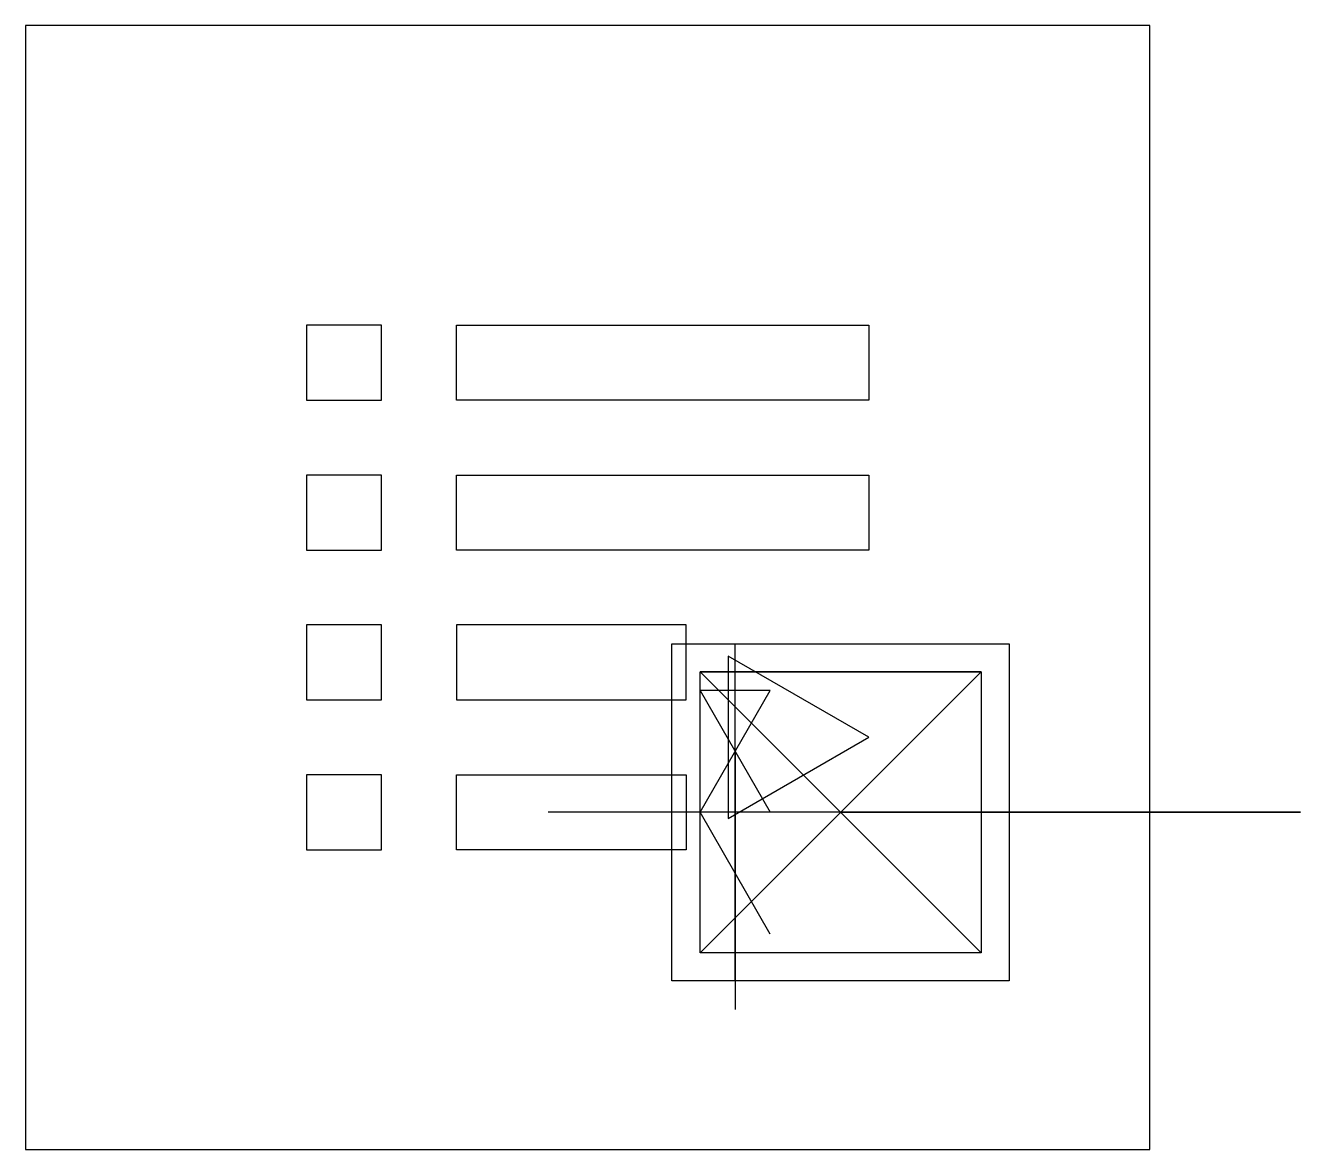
# Model space of a CAD drawing. Extents: x 0 to 1134, y 0 to 1000.
import ezdxf

# ---------------------------------------------------------------- set-up
doc = ezdxf.new("R2010")
doc.units = 0
doc.layers.get('0').update_dxf_attribs({"linetype": 'CONTINUOUS'})
doc.layers.add('MAIN', color=7, linetype='CONTINUOUS')

msp = doc.modelspace()

# ---------------------------------------------------------------- linework, layer by layer
for points in [[(875, 150), (575, 150), (575, 450), (875, 450)], [(850, 175), (600, 175), (600, 425), (850, 425)]]:
    msp.add_lwpolyline(points, close=True)
for points in [[(631.2, 150), (631.2, 450)], [(600, 175), (850, 425), (600, 425), (850, 175)], [(662.5, 191.7), (600, 300), (662.5, 408.3)], [(662.5, 408.3), (600, 408.3), (662.5, 300)], [(631.2, 354.1), (631.2, 124.5)], [(725, 300), (1134.1, 300), (465, 300)]]:
    msp.add_lwpolyline(points)
at = {"layer": 'MAIN'}
for points in [[(0, 0), (1000, 0), (1000, 1000), (0, 1000)], [(250, 666.7), (316.7, 666.7), (316.7, 733.3), (250, 733.3)], [(383.3, 733.3), (750, 733.3), (750, 666.7), (383.3, 666.7)], [(250, 533.3), (316.7, 533.3), (316.7, 600), (250, 600)], [(383.3, 600), (750, 600), (750, 533.3), (383.3, 533.3)], [(250, 400), (316.7, 400), (316.7, 466.7), (250, 466.7)], [(383.3, 400), (587.5, 400), (587.5, 466.7), (383.3, 466.7)], [(750, 366.7), (625, 438.8), (625, 294.5)], [(250, 266.7), (316.7, 266.7), (316.7, 333.3), (250, 333.3)], [(383.3, 333.3), (587.5, 333.3), (587.5, 266.7), (383.3, 266.7)]]:
    msp.add_lwpolyline(points, close=True, dxfattribs=at)

doc.saveas('drawing.dxf')
